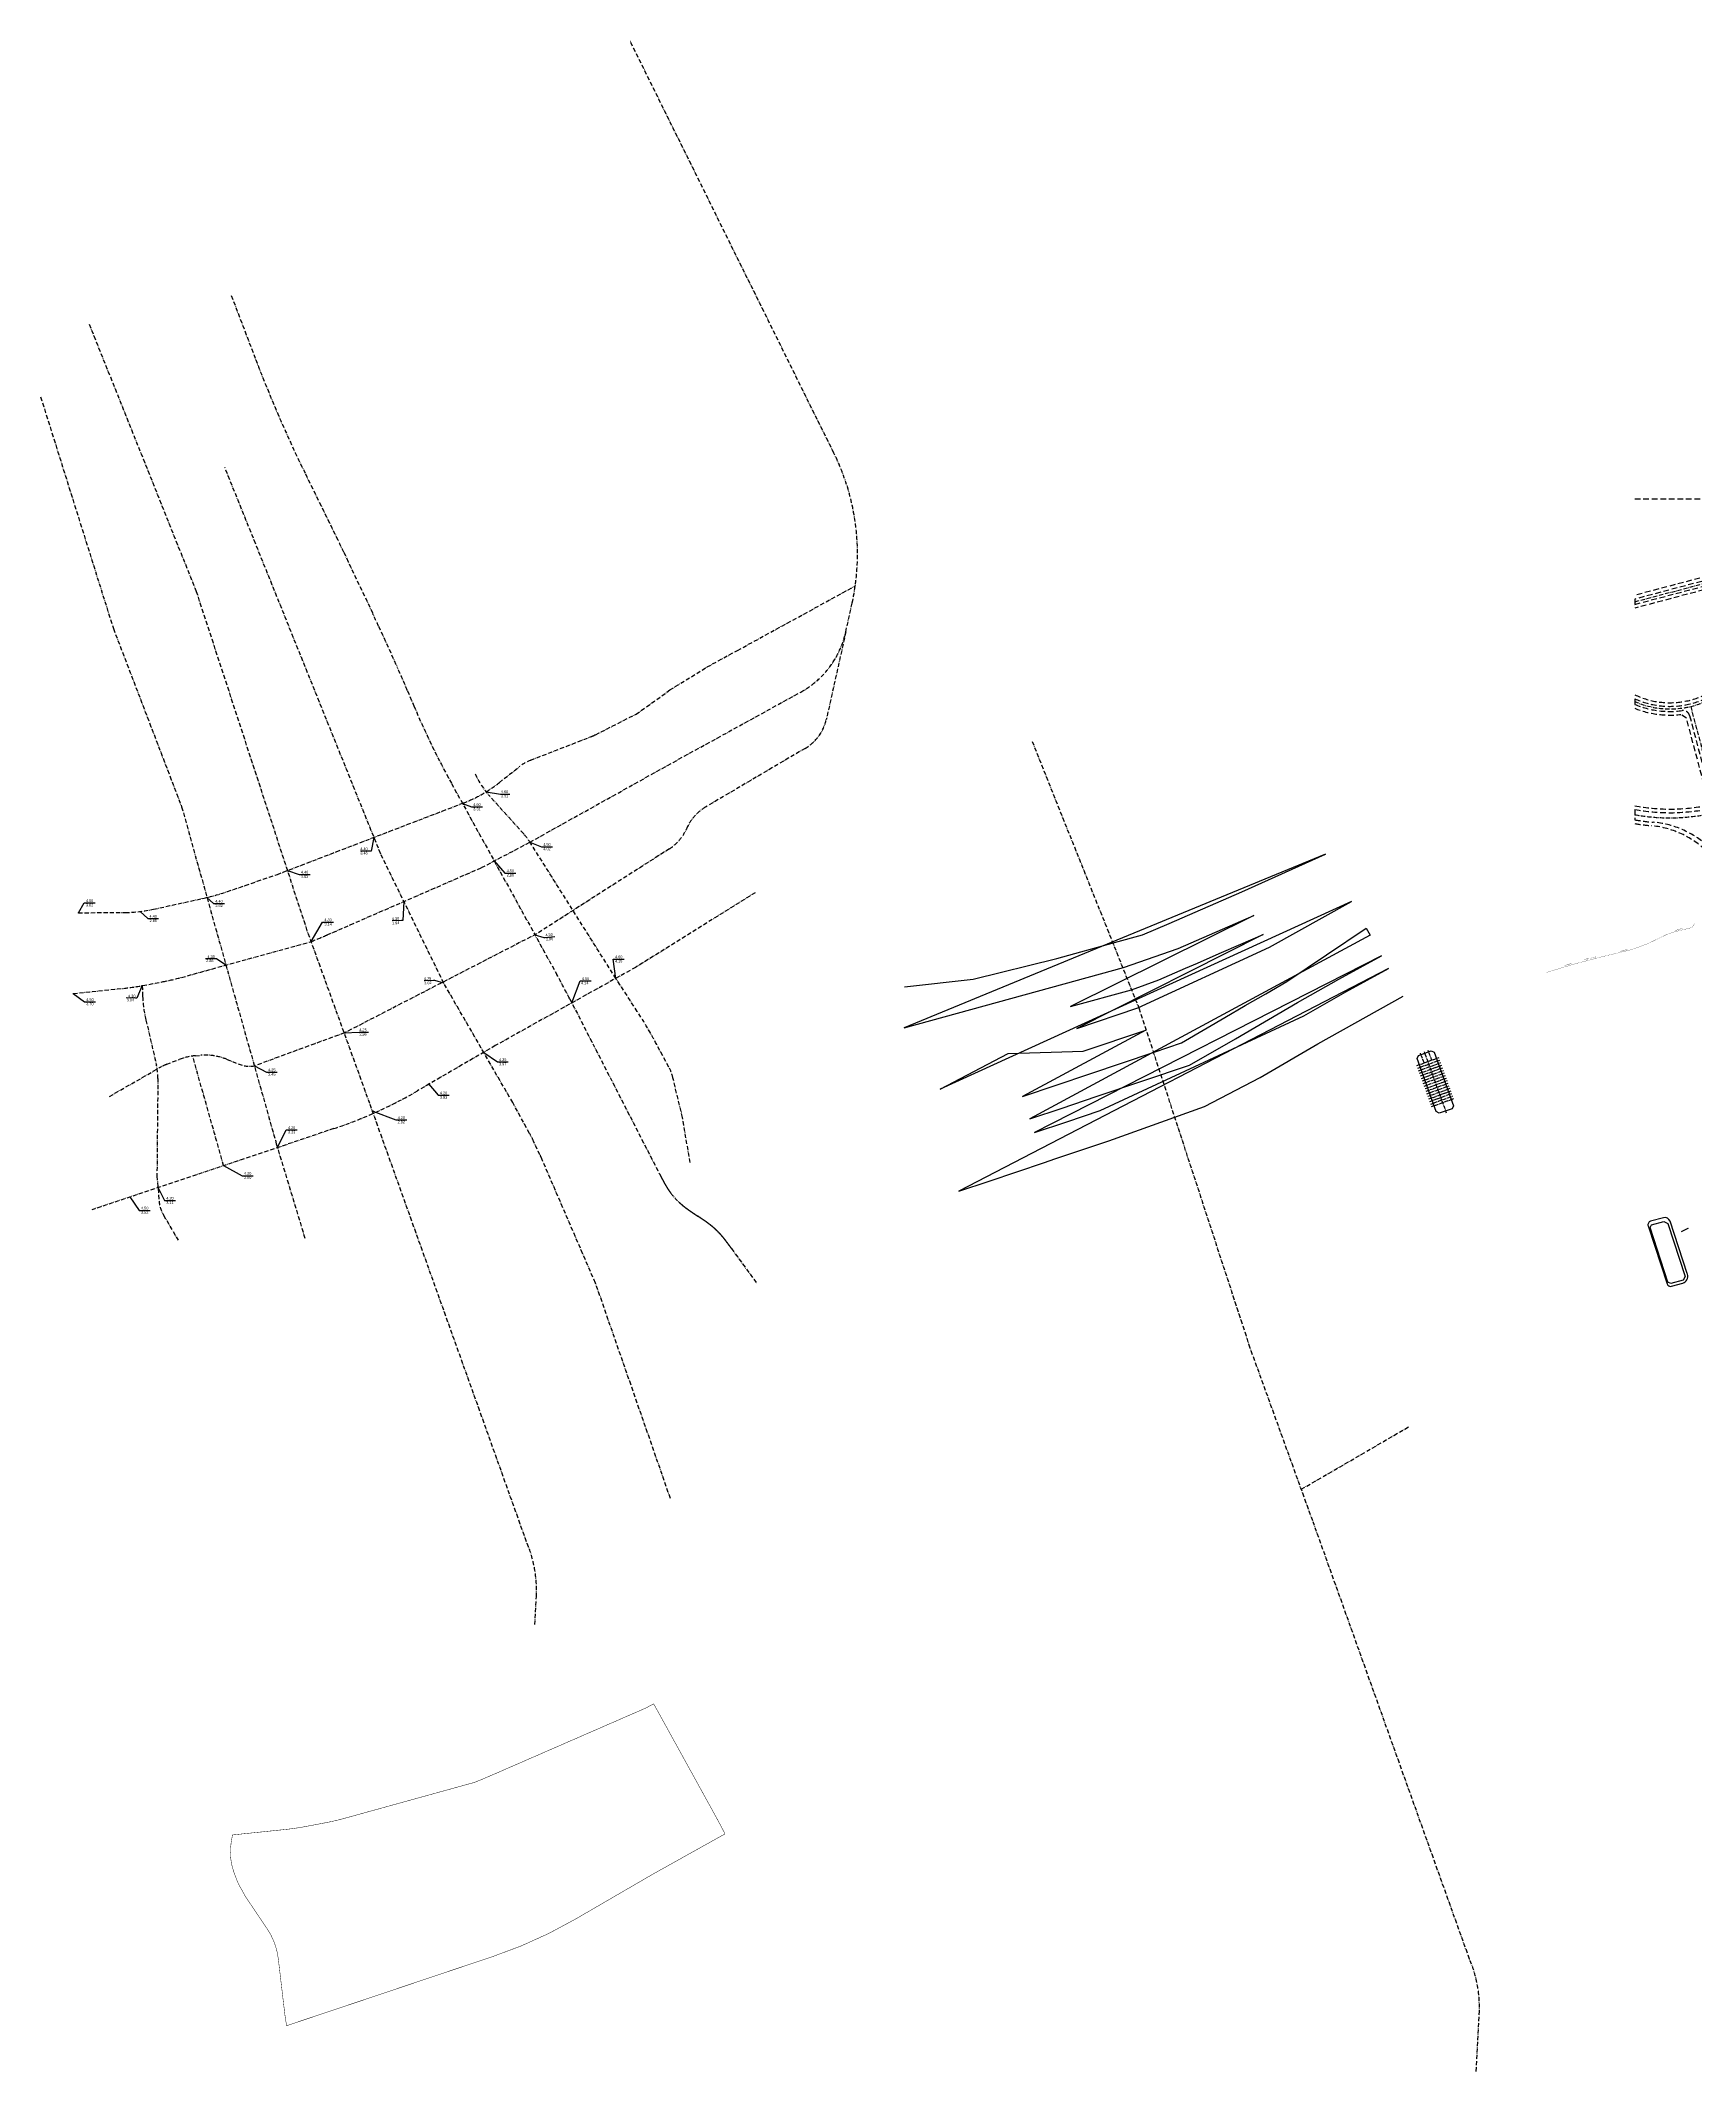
# Model space of a CAD drawing. Header units: metres. Extents: x 563124 to 573994, y 2062953 to 2068466.
# Drawn here: x 563124 to 566764, y 2063708 to 2068176 of the extents above; entities that cross this region are included whole.
import ezdxf
from ezdxf.enums import TextEntityAlignment as Align

# ---------------------------------------------------------------- set-up
doc = ezdxf.new("R2010")
doc.units = ezdxf.units.M
for name, pattern in [('ACAD_ISO10W100', [18.5, 12, -3, 0.5, -3]), ('CENTER', [2, 1.25, -0.25, 0.25, -0.25]), ('HIDDEN', [0.375, 0.25, -0.125])]:
    doc.linetypes.add(name, pattern=pattern)
doc.layers.get('0').update_dxf_attribs({"linetype": 'CONTINUOUS'})
for name, color, linetype in [('CD TK', 6, 'CONTINUOUS'), ('CD TN', 3, 'CONTINUOUS'), ('ChiaLo', 128, 'CENTER'), ('hatchViaHe+LogDg', 129, 'CONTINUOUS'), ('LogDg', 7, 'CONTINUOUS'), ('LogDg phu', 7, 'CONTINUOUS'), ('neS', 250, 'TUONG_XAY'), ('RANHGIOI', 2, 'HIDDEN'), ('thoatnuoc', 3, 'CONTINUOUS'), ('TimDg', 222, 'CONTINUOUS'), ('TNuoc', 7, 'CONTINUOUS'), ('ViaHeS', 32, 'CONTINUOUS'), ('ViaHeSphu', 32, 'CONTINUOUS')]:
    doc.layers.add(name, color=color, linetype=linetype)
doc.layers.add('TN', color=3, linetype='CONTINUOUS', lineweight=5)
doc.styles.add('mat cat', font='VHBLACK.ttf')
doc.styles.add('text', font='VHARIALN.ttf')
doc.linetypes.add('TN_WATER_SUPPLY', pattern='A,0.5,-0.2,["TN",Standard,S=0.1,R=0,X=-0.1,Y=-0.05],-0.2', length=0.9)
doc.linetypes.add('TUONG_XAY', pattern='A,0.1,[130,ltypeshp.shx,S=0.15,R=-90,X=0,Y=0.12],0.05,[130,ltypeshp.shx,S=0.15,R=-90,X=-0.05,Y=0.24],0.01,[130,ltypeshp.shx,S=0.12,R=0,X=0.09,Y=0.12],0.01,[130,ltypeshp.shx,S=0.12,R=0,X=-0.22,Y=0.12],2.4', length=2.57)
doc.dimstyles.new('COS', dxfattribs={"dimtxt": 12, "dimasz": 4, "dimexe": 1, "dimexo": 1, "dimgap": 3, "dimtad": 1, "dimzin": 0, "dimdsep": 46, "dimtxsty": 'mat cat', "dimblk": 'ARCHTICK', "dimcen": 0.09, "dimdle": 1, "dimclrd": 7, "dimclre": 7, "dimadec": 0, "dimazin": 0, "dimtfac": 1, "dimtix": 1, "dimtofl": 0, "dimtmove": 0, "dimatfit": 3, "dimldrblk": 'DOT', "dimfxl": 1, "dimtolj": 1, "dimtzin": 0, "dimarcsym": 0})

# ---------------------------------------------------------------- blocks, each defined once
blk = doc.blocks.new('_Dot')
at = {"color": 0, "linetype": 'ByBlock', "lineweight": -2}
blk.add_line((-0.5, 0), (-1, 0), dxfattribs=at)
at = {"color": 0, "linetype": 'ByBlock', "const_width": 0.5}
blk.add_lwpolyline([(-0.25, 0, 1), (0.25, 0, 1)], format="xyb", close=True, dxfattribs=at)
blk = doc.blocks.new('mt')
at = {"layer": 'TN', "linetype": 'Continuous'}
blk.add_lwpolyline([(6347, 0, 567, 567, 0), (-7039, 0, 2268, 0, 0), (-10714, 0, 0, 0, 0)], format="xyseb", dxfattribs=at)
blk = doc.blocks.new('A$C27092CB3')
at = {"layer": 'TimDg', "linetype": 'ACAD_ISO10W100', "ltscale": 0.75}
for points in [[(95.8, 555.7), (206.6, 567.1, 0.021218), (248.6, 573.2), (293.8, 581.8, 0.020567), (333.9, 591.1), (619.7, 670.2, 0.005041), (652.7, 683.9, 0.001474), (654.4, 684.6), (993.8, 832.6), (1100.4, 888.7), (1415.3, 1064.3), (1696.4, 1219, 0.215949), (1795.2, 1351.2), (1809.3, 1415.1, 0.170612), (1769.2, 1744.3), (1320.3, 2652.1)], [(443.5, 2091.2), (497.3, 1950.2, 0.022817), (606.4, 1699.2), (679.1, 1550.8, -0.003383), (690.8, 1526.4), (754.4, 1392.1, -0.003882), (767.5, 1363.9), (808.4, 1273.7, -0.007088), (831.2, 1221.8), (845.1, 1188.6, 0.026424), (928, 1017.5), (1159.7, 597.2, -0.007517), (1187.9, 544.1), (1384.9, 159.9, 0.000278), (1387.2, 155.4, 0.00125), (1389.5, 151, 0.002083), (1391.8, 146.6, 0.002917), (1394.2, 142.2, 0.00375), (1396.6, 137.8, 0.004583), (1399.1, 133.5, 0.005417), (1401.7, 129.2, 0.00625), (1404.4, 125, 0.007083), (1407.2, 120.8, 0.008056), (1410.1, 116.8, 0.044481), (1427.9, 96.9, 0.008056), (1431.6, 93.6, 0.007083), (1435.4, 90.3, 0.00625), (1439.3, 87.2, 0.005417), (1443.2, 84.1, 0.004583), (1447.3, 81.2, 0.00375), (1451.3, 78.2, 0.002917), (1455.4, 75.4, 0.002083), (1459.6, 72.6, 0.00125), (1463.7, 69.8, 0.000278), (1467.9, 67), (1469.7, 65.9, -0.000278), (1473.8, 63.1, -0.00125), (1478, 60.3, -0.002083), (1482.1, 57.5, -0.002917), (1486.2, 54.7, -0.00375), (1490.3, 51.8, -0.004583), (1494.3, 48.8, -0.005417), (1498.3, 45.7, -0.00625), (1502.2, 42.6, -0.007083), (1506, 39.3, -0.008056), (1509.7, 36, -0.006646), (1512.6, 33.2, -0.008056), (1516.1, 29.6, -0.007083), (1519.5, 26, -0.00625), (1522.8, 22.2, -0.005417), (1526, 18.4, -0.004583), (1529.1, 14.5, -0.00375), (1532.1, 10.5, -0.002917), (1535.2, 6.5, -0.002083), (1538.1, 2.5, -0.00125), (1541.1, -1.5, -0.000278), (1544, -5.6), (1600.8, -84.3)], [(1111.1, -832.5), (1114.5, -770.9, 0.115576), (1093, -650.6), (748.1, 313.6), (610.7, 693.5), (367.1, 1439.4), (131.5, 2027.8)], [(1409.4, -555), (1245.1, -82.6, 0.018232), (1244.5, -81.2), (1126.5, 192.1, 0.008029), (1122.5, 200.9), (1108.3, 231.2, 0.015745), (1099.7, 248), (1062.6, 315.6), (910.9, 578.4), (772.2, 862.4), (429.4, 1712.6)], [(107, 733.3), (210.4, 734.1, 0.052318), (272.6, 741.1), (380, 764.7, 0.02852), (434.9, 780.1), (544.9, 817.8), (954.2, 974.9, 0.076178), (1033.2, 1020), (1077, 1054.7, -0.073638), (1102.4, 1069.3), (1235.5, 1121, 0.024297), (1244.4, 1125), (1334.1, 1170.4), (1408.4, 1223.6), (1490.1, 1274.1), (1557.1, 1310.6), (1816, 1452.4)], [(1795.2, 1351.2), (1752.5, 1159.3, -0.207332), (1705.7, 1095), (1486.3, 965.6, 0.151613), (1446.5, 921.7), (1443.8, 916, -0.142158), (1407.1, 874), (1114.8, 686.8)], [(1452.8, 183.6), (1436.1, 282.8), (1415, 370.3, 0.063705), (1406, 394), (1379.4, 443.6, 0.021081), (1336.6, 516.2), (1289.6, 588.6), (1102, 886.5, 0.042342), (1086.7, 906.7), (1012.5, 989.5)], [(1595.8, 777.3), (1333.1, 613.4, -0.012156), (1332.9, 613.3), (1024.1, 441), (853.3, 341.8, -0.050684), (669.1, 258.4), (136.9, 79.8)], [(247.5, 573), (248.4, 548.8, 0.047693), (254.7, 501.7), (255.8, 497.1)], [(255.8, 497.1), (278.7, 398.4, -0.059427), (281.9, 368.9), (279.8, 153.9), (284.6, 99.2, 0.109851), (294.5, 68.1), (326.4, 13.2)], [(175.4, 329.4), (285, 392.1, -0.036502), (301.4, 400), (328.6, 410.6, -0.073841), (364.4, 418.8), (376.5, 419.8, -0.115921), (433, 411.1), (458.6, 400.8, 0.138532), (494.1, 396.4, 0.116363)]]:
    blk.add_lwpolyline(points, format="xyb", dxfattribs=at)
for points in [[(24, 1868.4), (184.1, 1358.5), (334.2, 966.6), (434.8, 606.7), (542.5, 225.2), (605.5, 16.4)], [(1114.8, 686.8), (692, 468.9)], [(692, 468.9), (494.1, 396.4)], [(426.6, 177), (358.4, 418.2)]]:
    blk.add_lwpolyline(points, dxfattribs=at)
blk.add_arc((1161.3, 1123.1), 200, 204.7486, 221.8983, dxfattribs=at)
at = {"layer": 'CD TK', "linetype": 'Continuous', "char_height": 6, "width": 29.1, "attachment_point": 7, "style": 'mat cat'}
for s, insert in [('4.60', (1036.3, 996.6)), ('4.60', (975.8, 968.2)), ('4.40', (727.3, 871)), ('4.50', (1129.9, 880.5)), ('4.40', (596.7, 819.6)), ('\\pt0;4.50', (1049.3, 822.6)), ('4.50', (123.7, 756.9)), ('4.40', (408.4, 755.7)), ('4.40', (263.5, 722.4)), ('4.30', (648.3, 714.7)), ('4.60', (1287.6, 633.3)), ('4.50', (1214.7, 585.4)), ('4.25', (725.2, 472.7)), ('4.25', (1032.5, 407.2)), ('4.25', (524.6, 384.7)), ('4.20', (902.3, 333.8)), ('4.20', (809.3, 279.6)), ('4.20', (568.1, 257.5)), ('4.20', (471.4, 156.9)), ('4.20', (300.5, 102.1)), ('4.50', (244.9, 80.6))]:
    blk.add_mtext(s, dxfattribs=dict(at, insert=insert))
at = {"layer": 'CD TK', "linetype": 'Continuous', "char_height": 6, "width": 29.1, "style": 'mat cat'}
for s, insert, attachment_point, rotation in [('4.30', (796.9, 717.3), 7, 2.2494), ('4.50', (1134.9, 681.2), 7, 5.4509), ('4.30', (407.1, 633.7), 9, 359.8156), ('4.25', (867.4, 585.4), 7, 2.2494), ('4.50', (124.5, 539.3), 7, 358.893), ('4.30', (232.5, 546.9), 9, 358.4772)]:
    blk.add_mtext(s, dxfattribs=dict(at, insert=insert, attachment_point=attachment_point, rotation=rotation))
at = {"layer": 'CD TN', "linetype": 'Continuous', "char_height": 6, "width": 23.529, "attachment_point": 7, "style": 'mat cat'}
for s, insert in [('3.91', (1036.3, 987)), ('3.31', (975.8, 958.6)), ('3.46', (727.3, 861.4)), ('4.02', (1129.9, 870.9)), ('3.03', (596.7, 810)), ('2.90', (1049.3, 813)), ('3.82', (123.7, 747.2)), ('2.65', (263.5, 712.8)), ('2.82', (408.4, 746.1)), ('3.14', (648.3, 705.1)), ('4.18', (1287.6, 623.7)), ('4.14', (1212.7, 575.8)), ('2.96', (725.2, 463.1)), ('3.97', (1032.5, 397.6)), ('3.45', (524.6, 375.1)), ('3.93', (902.3, 324.2)), ('2.82', (809.3, 270)), ('3.33', (568.1, 247.9)), ('2.00', (471.4, 147.3)), ('3.11', (300.5, 92.5)), ('2.52', (244.9, 71))]:
    blk.add_mtext(s, dxfattribs=dict(at, insert=insert))
at = {"layer": 'CD TN', "linetype": 'Continuous', "char_height": 6, "attachment_point": 7, "style": 'mat cat'}
for s, insert, width, rotation in [('1.94', (797.3, 707.7), 23.529, 2.2494), ('2.86', (1135.8, 671.6), 23.529, 5.4509), ('2.86', (388.1, 625), 23.529, 359.8156), ('3.02', (867.8, 575.8), 23.529, 2.2494), ('3.04', (213.3, 538.6), 23.529, 358.4772), ('3.70', (124.3, 529.9), 46.536, 358.893)]:
    blk.add_mtext(s, dxfattribs=dict(at, insert=insert, width=width, rotation=rotation))
at = {"layer": 'CD TK', "linetype": 'Continuous', "annotation_type": 0, "has_hookline": 1}
for points, hookline_direction, text_width in [([(1004, 999.6), (1035.5, 994.6)], 0, 19), ([(951.9, 974), (972, 966.2), (975, 966.2)], 0, 19), ([(757.3, 899.3), (751.4, 869), (748.4, 869)], 1, 19), ([(1100.4, 888.7), (1126.1, 878.5), (1129.1, 878.5)], 0, 19), ([(567.3, 826.4), (592.8, 817.6), (595.8, 817.6)], 0, 19), ([(1021.7, 847.5), (1045.4, 820.6), (1048.4, 820.6)], 0, 19), ([(389.9, 767.3), (404.5, 753.7), (407.5, 753.7)], 0, 19), ([(107, 733.3), (119.8, 754.9), (122.8, 754.9)], 0, 19), ([(243.1, 736.1), (259.6, 720.4), (262.6, 720.4)], 0, 19), ([(619.2, 669.8), (644.4, 712.7), (647.4, 712.7)], 0, 19), ([(1289.6, 588.6), (1283.7, 631.3), (1286.7, 631.3)], 0, 19), ([(1192.6, 535), (1210.9, 583.4), (1213.9, 583.4)], 0, 19), ([(692, 468.9), (724.4, 470.7)], 0, 18.8), ([(998.7, 426.2), (1028.7, 405.2), (1031.7, 405.2)], 0, 18.8), ([(494.2, 396.4), (520.8, 382.7), (523.8, 382.7)], 0, 18.8), ([(877.8, 356), (898.4, 331.8), (901.4, 331.8)], 0, 19), ([(754.9, 297.2), (805.5, 277.6), (808.5, 277.6)], 0, 19), ([(545, 216.8), (564.2, 255.5), (567.2, 255.5)], 0, 19), ([(426.5, 177.2), (467.5, 154.9), (470.5, 154.9)], 0, 19), ([(220.4, 108.2), (241, 78.6), (244, 78.6)], 0, 19), ([(281.6, 129.8), (296.7, 100.1), (299.7, 100.1)], 0, 19)]:
    blk.add_leader(points, dimstyle='COS', override={"dimasz": 3, "dimgap": 2, "dimtad": 1, "dimclrd": 11}, dxfattribs=dict(at, hookline_direction=hookline_direction, text_width=text_width))
for points, hookline_direction, text_width, horizontal_direction in [([(822.7, 758.2), (821, 716.6), (818, 716.5)], 1, 19, (0.999229, 0.039249, 0)), ([(1111.3, 685), (1131.2, 678.7), (1134.2, 679)], 0, 19, (0.995478, 0.094993, 0)), ([(431.6, 618.1), (410.6, 632.3), (407.6, 632.3)], 1, 19, (0.999995, -0.003218, 0)), ([(910.9, 578.4), (891.5, 584.7), (888.5, 584.6)], 1, 18.8, (0.999229, 0.039249, 0)), ([(95.8, 555.7), (120.6, 537.6), (123.6, 537.6)], 0, 19, (0.999813, -0.019319, 0)), ([(247.5, 573), (235.9, 545.4), (232.9, 545.5)], 1, 19, (0.999647, -0.026574, 0))]:
    blk.add_leader(points, dimstyle='COS', override={"dimasz": 3, "dimgap": 2, "dimtad": 1, "dimclrd": 11}, dxfattribs=dict(at, hookline_direction=hookline_direction, text_width=text_width, horizontal_direction=horizontal_direction))

msp = doc.modelspace()

# ---------------------------------------------------------------- hatches: boundary and pattern name
at = {"layer": 'hatchViaHe+LogDg'}
msp.add_hatch(color=158, dxfattribs=at).paths.add_polyline_path([(566732.31, 2065556.514), (566748.409, 2065564.566), (566749.54, 2065562.388), (566733.408, 2065554.319)])

# ---------------------------------------------------------------- linework, layer by layer
at = {"layer": 'ChiaLo', "ltscale": 5}
for points in [[(566216.823, 2065816.327), (566168.103, 2065951.031)], [(566184.219, 2065932.933), (566176.567, 2065954.092)], [(566151.306, 2065921.029), (566200.206, 2065938.715)], [(566153.347, 2065915.387), (566202.247, 2065933.073)], [(566155.387, 2065909.745), (566204.287, 2065927.431)], [(566157.428, 2065904.102), (566206.328, 2065921.789)], [(566159.469, 2065898.46), (566208.369, 2065916.146)], [(566167.293, 2065926.811), (566159.64, 2065947.97)], [(566161.51, 2065892.818), (566210.41, 2065910.504)], [(566163.55, 2065887.175), (566212.45, 2065904.862)], [(566165.591, 2065881.533), (566214.491, 2065899.219)], [(566167.632, 2065875.891), (566216.532, 2065893.577)], [(566169.673, 2065870.249), (566218.572, 2065887.935)], [(566171.713, 2065864.606), (566220.613, 2065882.293)], [(566173.754, 2065858.964), (566222.654, 2065876.65)], [(566175.795, 2065853.322), (566224.695, 2065871.008)], [(566177.836, 2065847.679), (566226.735, 2065865.366)], [(566179.876, 2065842.037), (566228.776, 2065859.723)], [(566181.917, 2065836.395), (566230.817, 2065854.081)], [(566183.958, 2065830.753), (566232.858, 2065848.439)]]:
    msp.add_lwpolyline(points, dxfattribs=at)
at = {"layer": 'LogDg'}
msp.add_lwpolyline([(566746.493, 2065461.923), (566745.826, 2065463.763), (566708.403, 2065578.359, 0.40085293), (566693.797, 2065586.2), (566665.64, 2065578.413, 0.42770162), (566660.168, 2065568.219), (566701.809, 2065440.705, 0.40085293), (566711.546, 2065435.478), (566736.391, 2065442.349, 0.43732711)], format="xyb", close=True, dxfattribs=at)
msp.add_lwpolyline([(566746.493, 2065461.923), (566745.826, 2065463.763), (566708.403, 2065578.359, 0.40085293), (566693.797, 2065586.2), (566665.64, 2065578.413, 0.42770162), (566660.168, 2065568.219), (566701.809, 2065440.705, 0.40085293), (566711.546, 2065435.478), (566736.391, 2065442.349, 0.43732711)], format="xyb", close=True, dxfattribs=at)
at = {"layer": 'LogDg phu', "linetype": 'HIDDEN', "ltscale": 50}
for points in [[(566851.012, 2067005.446), (566630.905, 2066947.337), (566630.905, 2066935.701), (566856.96, 2066995.381, -0.39184074)], [(566893.316, 2066933.083, -0.60385936), (566630.905, 2066727.872), (566630.905, 2066715.605, 0.13387377), (566734.927, 2066701.855, -0.37852408), (566751.445, 2066690.82), (566800.843, 2066503.707, -0.43333879)], [(566789.221, 2066485.158, -0.09458348), (566630.905, 2066484.421), (566630.905, 2066461.554, 0.02311164), (566671.657, 2066456.296, -0.31772914), (566848.627, 2066308.022)]]:
    msp.add_lwpolyline(points, format="xyb", dxfattribs=at)
at = {"layer": 'RANHGIOI', "color": 1, "ltscale": 9, "const_width": 1}
msp.add_lwpolyline([(564629.575, 2064230.674, 0.00659411), (564604.868, 2064276.922), (564472.653, 2064516.742), (564454.246, 2064507.05), (564113.582, 2064358.559), (564112.736, 2064358.196, -0.00513743), (564078.832, 2064344.066), (563792.358, 2064264.84, -0.02056743), (563751.35, 2064255.296), (563706.131, 2064246.714, -0.02121834), (563663.152, 2064240.433), (563545.937, 2064228.353), (563543.11, 2064211.089, 0.12857398), (563549.154, 2064146.613), (563554.07, 2064133.114, 0.03940832), (563562.431, 2064114.785), (563575.402, 2064091.419), (563622.005, 2064022.48, -0.11986998), (563646.871, 2063955.576), (563661.658, 2063830.026), (563665.1, 2063808.696), (563670.303, 2063810.337), (564119.095, 2063960.949, 0.05068379), (564300, 2064042.838), (564470.893, 2064142.131)], format="xyb", close=True, dxfattribs=at)
at = {"layer": 'thoatnuoc', "linetype": 'TN_WATER_SUPPLY', "ltscale": 10, "const_width": 0.455}
msp.add_lwpolyline([(566437.296, 2066125.945), (566471.4, 2066136.52), (566489.737, 2066141.91), (566504.034, 2066146.083), (566518.637, 2066149.892), (566569.388, 2066163.046), (566587.061, 2066167.138), (566619.931, 2066175.239), (566628.178, 2066177.592), (566653.358, 2066186.857), (566660.191, 2066189.495), (566701.441, 2066209.503), (566710.181, 2066212.686), (566719.873, 2066215.623), (566756.606, 2066224.561), (566762.485, 2066233.052)], dxfattribs=at)
at = {"layer": 'TimDg', "linetype": 'ACAD_ISO10W100', "ltscale": 0.75}
for points in [[(567066.977, 2067180.141), (567129.918, 2066999.398, -0.54062736), (566630.905, 2066472.983, -0.54062736)], [(566630.905, 2066721.722, 0.16339307), (566753.838, 2066711.138, 0.25585927), (566891.452, 2066836.544, 0.12882564), (566898.771, 2066934.521)], [(566753.838, 2066711.138), (566815.01, 2066479.431), (567099.736, 2065400.943, -0.04023228), (567105.416, 2065369.315), (567133.511, 2065081.394)], [(566281.897, 2063708.152), (566288.738, 2063834.808, 0.11557593), (566267.315, 2063955.144), (565922.413, 2064919.306), (565784.997, 2065299.239), (565541.398, 2066045.196), (565305.793, 2066633.554)]]:
    msp.add_lwpolyline(points, format="xyb", dxfattribs=at)
for points in [[(566630.905, 2066941.519), (567106.362, 2067067.042)], [(565897.284, 2064988.783), (566134.197, 2065126.618)]]:
    msp.add_lwpolyline(points, dxfattribs=at)
at = {"layer": 'TimDg'}
msp.add_lwpolyline([(565024.072, 2066094.031), (565175.732, 2066111.373), (565359.826, 2066156.51), (565486.007, 2066191.47), (565547.921, 2066208.528), (565606.293, 2066233.342), (565766.627, 2066303.229), (565950.451, 2066385.891), (565023.755, 2066004.086), (565375.666, 2066100.713), (565505.815, 2066136.706), (565626.389, 2066178.831), (565792.607, 2066251.283), (565389.866, 2066050.688), (565523.555, 2066087.66), (565583.739, 2066109.428), (565642.528, 2066135.053), (565668.891, 2066146.545), (565716.626, 2066167.352), (565764.361, 2066188.158), (565813.472, 2066209.565), (565403.45, 2066002.836), (565537.913, 2066047.961), (565827.673, 2066181.173), (566007.877, 2066281.726), (565102.603, 2065869.067), (565252.182, 2065947.512), (565417.666, 2065952.757), (565555.604, 2065999.048), (565283.895, 2065853.014), (565431.882, 2065902.678), (565573.295, 2065950.135), (565633.701, 2065971.292), (565689.927, 2066004.004), (565728.855, 2066026.652), (565773.892, 2066052.854), (565818.928, 2066079.056), (565865.286, 2066105.969), (566040.134, 2066223.216), (566048.433, 2066208.164), (565300.439, 2065803.716), (565371.542, 2065827.578), (565446.098, 2065852.598), (565651.677, 2065921.59), (565752.162, 2065980.052), (565888.57, 2066059.414), (565979.751, 2066110.865), (566073.539, 2066162.625), (565310.62, 2065773.379), (565381.723, 2065797.241), (565454.846, 2065821.78), (565902.899, 2066030.765), (565995.344, 2066082.921), (566089.049, 2066134.49), (565143.843, 2065644.728), (565210.411, 2065666.967), (565332.573, 2065707.964), (565355.278, 2065715.584), (565473.709, 2065755.329), (565684.491, 2065830.63), (565806.485, 2065894.583), (565933.965, 2065968.652), (566121.243, 2066073.585)], dxfattribs=at)
at = {"layer": 'ViaHeS'}
for points in [[(566200.762, 2065816.628), (566194.321, 2065819.739), (566152.017, 2065936.705), (566155.018, 2065943.108), (566183.229, 2065953.312), (566189.632, 2065950.31), (566232.253, 2065832.469), (566229.214, 2065826.176)], [(566737.058, 2065448.759), (566710.03, 2065441.284), (566703.659, 2065444.704), (566664.501, 2065564.615), (566667.768, 2065570.701), (566694.795, 2065578.176), (566703.715, 2065573.387), (566741.631, 2065457.279)]]:
    msp.add_lwpolyline(points, close=True, dxfattribs=at)
at = {"layer": 'ViaHeSphu', "linetype": 'HIDDEN', "ltscale": 50}
msp.add_lwpolyline([(566630.905, 2067167.649), (566793.161, 2067167.649), (566806.45, 2067158.205), (566852.991, 2067024.555), (566846.611, 2067012.558), (566630.905, 2066955.611)], dxfattribs=at)
for points in [[(566630.905, 2066736.684, 0.60955121), (566885.553, 2066931.048), (566868.557, 2066979.856), (566855.599, 2066986.748), (566630.905, 2066927.427)], [(566630.905, 2066492.561, 0.09394658), (566785.196, 2066492.53), (566792.445, 2066504.177), (566744.66, 2066685.18), (566732.206, 2066693.449, -0.12508323), (566630.905, 2066706.958, -0.12508323)], [(566842.329, 2066300.538, 0.31534265), (566667.087, 2066448.662, -0.02016227), (566630.905, 2066453.433)]]:
    msp.add_lwpolyline(points, format="xyb", dxfattribs=at)

# ---------------------------------------------------------------- block references
at = {"layer": 'neS'}
msp.add_blockref('A$C27092CB3', (563100, 2065523.812), dxfattribs=at)
at = {"layer": 'ViaHeS', "zscale": 0.001}
for p, xscale, yscale, rotation in [((566725.469, 2066219.755), 0.0009999999999914906, 0.001000000000004775, 196.485622162356), ((566604.754, 2066173.779), 0.001000000011788437, 0.001000000000459522, 195.3496863044151), ((566481.659, 2066142.508), 0.001000000000009378, 0.001000000000004775, 197.9612573935266)]:
    msp.add_blockref('mt', p, dxfattribs=dict(at, xscale=xscale, yscale=yscale, rotation=rotation))

# ---------------------------------------------------------------- texts
at = {"layer": 'TNuoc', "color": 7, "linetype": 'ByBlock', "style": 'text', "width": 0.8}
msp.add_text('b=0.6m, l=345m, i=0.3%%%', height=2, rotation=13.620291, dxfattribs=at).set_placement((566533.167, 2066157.124), align=Align.MIDDLE_CENTER)

doc.saveas('drawing.dxf')
